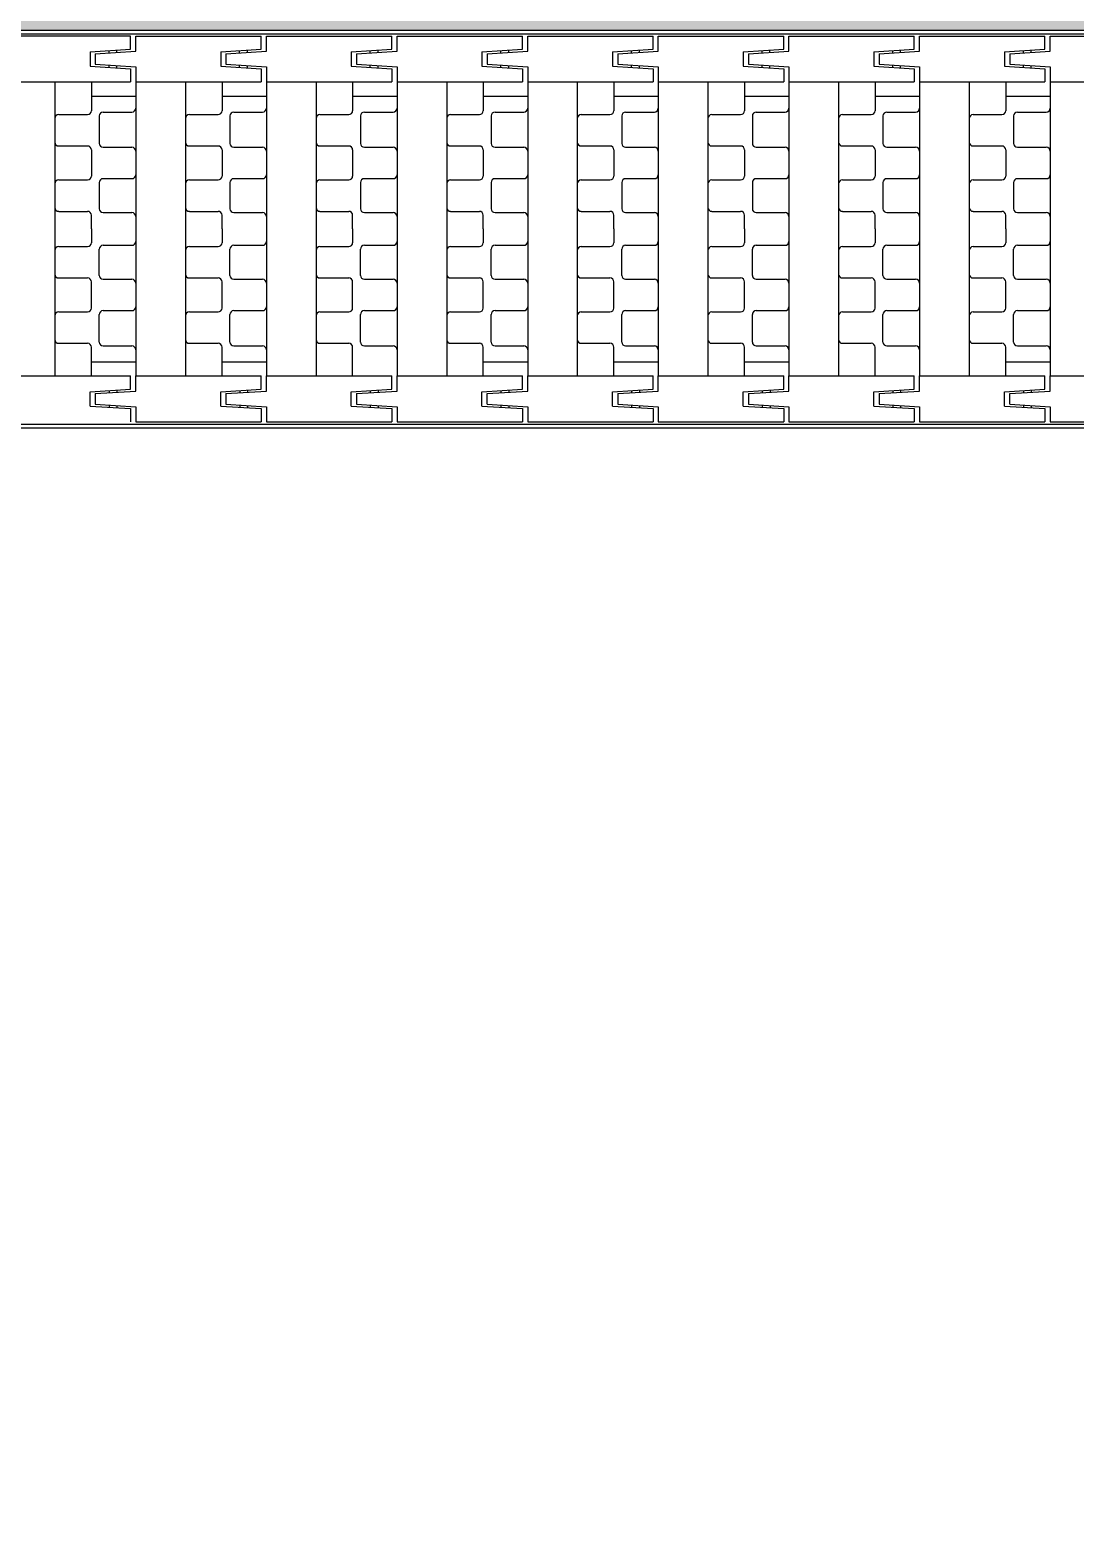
# Model space of a CAD drawing. Header units: millimetres. Extents: x 4003075 to 5615882, y 1445368 to 2591247.
# Drawn here: x 5358103 to 5358628, y 2466413 to 2467168 of the extents above; entities that cross this region are included whole.
import ezdxf

# ---------------------------------------------------------------- set-up
doc = ezdxf.new("R2010")
doc.units = ezdxf.units.MM
doc.layers.add('A_Text', color=3, linetype='Continuous')
doc.layers.add('XR-평면도$0$A-ELEV-PATT', color=9, linetype='Continuous')
doc.layers.add('XR-평면도$0$A-CNTL', color=9, linetype='Continuous', lineweight=15)
doc.layers.add('XR-평면도$0$A-ELEV-LIN3', color=9, linetype='Continuous', lineweight=18)
doc.styles.add('돋움', font='')
doc.styles.get('돋움').set_extended_font_data('DotumChe')

# ---------------------------------------------------------------- blocks, each defined once
blk = doc.blocks.new('XR-평면도$0$무소음트렌치')
at = {"layer": 'XR-평면도$0$A-ELEV-LIN3'}
for p, q in [((0, 200), (7800, 200)), ((1.97, 198.03), (7798.03, 198.03)), ((2778.32, 196.88), (2715.27, 196.88)), ((2778.32, 190.31), (2778.32, 196.88)), ((2780.95, 189.32), (2780.95, 196.88)), ((2780.95, 196.88), (2844, 196.88)), ((2844, 190.31), (2844, 196.88)), ((2846.63, 196.88), (2909.69, 196.88)), ((2846.63, 189.32), (2846.63, 196.88)), ((2909.69, 190.31), (2909.69, 196.88)), ((2912.31, 189.32), (2912.31, 196.88)), ((2912.31, 196.88), (2975.37, 196.88)), ((2975.37, 190.31), (2975.37, 196.88)), ((2977.99, 189.32), (2977.99, 196.88)), ((2977.99, 196.88), (3041.05, 196.88)), ((3041.05, 190.31), (3041.05, 196.88)), ((3043.68, 189.32), (3043.68, 196.88)), ((3043.68, 196.88), (3106.73, 196.88)), ((3106.73, 190.31), (3106.73, 196.88)), ((3109.36, 196.88), (3172.41, 196.88)), ((3109.36, 189.32), (3109.36, 196.88)), ((3172.41, 190.31), (3172.41, 196.88)), ((3175.04, 189.32), (3175.04, 196.88)), ((3175.04, 196.88), (3238.09, 196.88)), ((3238.09, 190.31), (3238.09, 196.88)), ((3240.72, 189.32), (3240.72, 196.88)), ((3240.72, 196.88), (3303.77, 196.88)), ((2757.96, 189), (2778.32, 190.31)), ((2757.96, 189), (2757.96, 181.77)), ((2760.59, 188.01), (2780.95, 189.32)), ((2767.47, 188.45), (2767.47, 189.61)), ((2771.41, 188.71), (2771.41, 189.86)), ((2823.64, 189), (2844, 190.31)), ((2823.64, 189), (2823.64, 181.77)), ((2826.27, 188.01), (2846.63, 189.32)), ((2833.15, 188.45), (2833.15, 189.61)), ((2837.09, 188.71), (2837.09, 189.86)), ((2889.32, 189), (2909.69, 190.31)), ((2889.32, 189), (2889.32, 181.77)), ((2891.95, 188.01), (2912.31, 189.32)), ((2898.83, 188.45), (2898.83, 189.61)), ((2902.77, 188.71), (2902.77, 189.86)), ((2955.01, 189), (2975.37, 190.31)), ((2955.01, 189), (2955.01, 181.77)), ((2957.63, 188.01), (2977.99, 189.32)), ((2964.51, 188.45), (2964.51, 189.61)), ((2968.46, 188.71), (2968.46, 189.86)), ((3020.69, 189), (3041.05, 190.31)), ((3020.69, 189), (3020.69, 181.77)), ((3023.31, 188.01), (3043.68, 189.32)), ((3030.2, 188.45), (3030.2, 189.61)), ((3034.14, 188.71), (3034.14, 189.86)), ((3086.37, 189), (3106.73, 190.31)), ((3086.37, 189), (3086.37, 181.77)), ((3089, 188.01), (3109.36, 189.32)), ((3095.88, 188.45), (3095.88, 189.61)), ((3099.82, 188.71), (3099.82, 189.86)), ((3152.05, 189), (3172.41, 190.31)), ((3152.05, 189), (3152.05, 181.77)), ((3154.68, 188.01), (3175.04, 189.32)), ((3161.56, 188.45), (3161.56, 189.61)), ((3165.5, 188.71), (3165.5, 189.86)), ((3217.73, 189), (3238.09, 190.31)), ((3217.73, 189), (3217.73, 181.77)), ((3220.36, 188.01), (3240.72, 189.32)), ((3227.24, 188.45), (3227.24, 189.61)), ((3231.18, 188.71), (3231.18, 189.86)), ((2757.96, 181.77), (2778.32, 180.46)), ((2760.59, 188.01), (2760.59, 182.76)), ((2760.59, 182.76), (2780.95, 181.44)), ((2767.47, 181.16), (2767.47, 182.31)), ((2771.41, 180.9), (2771.41, 182.06)), ((2780.95, 181.44), (2780.95, 173.89)), ((2823.64, 181.77), (2844, 180.46)), ((2826.27, 188.01), (2826.27, 182.76)), ((2826.27, 182.76), (2846.63, 181.44)), ((2833.15, 181.16), (2833.15, 182.31)), ((2837.09, 180.9), (2837.09, 182.06)), ((2846.63, 181.44), (2846.63, 173.89)), ((2889.32, 181.77), (2909.69, 180.46)), ((2891.95, 188.01), (2891.95, 182.76)), ((2891.95, 182.76), (2912.31, 181.44)), ((2898.83, 181.16), (2898.83, 182.31)), ((2902.77, 180.9), (2902.77, 182.06)), ((2912.31, 181.44), (2912.31, 173.89)), ((2955.01, 181.77), (2975.37, 180.46)), ((2957.63, 188.01), (2957.63, 182.76)), ((2957.63, 182.76), (2977.99, 181.44)), ((2964.51, 181.16), (2964.51, 182.31)), ((2968.46, 180.9), (2968.46, 182.06)), ((2977.99, 181.44), (2977.99, 173.89)), ((3020.69, 181.77), (3041.05, 180.46)), ((3023.31, 188.01), (3023.31, 182.76)), ((3023.31, 182.76), (3043.68, 181.44)), ((3030.2, 181.16), (3030.2, 182.31)), ((3034.14, 180.9), (3034.14, 182.06)), ((3043.68, 181.44), (3043.68, 173.89)), ((3086.37, 181.77), (3106.73, 180.46)), ((3089, 188.01), (3089, 182.76)), ((3089, 182.76), (3109.36, 181.44)), ((3095.88, 181.16), (3095.88, 182.31)), ((3099.82, 180.9), (3099.82, 182.06)), ((3109.36, 181.44), (3109.36, 173.89)), ((3152.05, 181.77), (3172.41, 180.46)), ((3154.68, 188.01), (3154.68, 182.76)), ((3154.68, 182.76), (3175.04, 181.44)), ((3161.56, 181.16), (3161.56, 182.31)), ((3165.5, 180.9), (3165.5, 182.06)), ((3175.04, 181.44), (3175.04, 173.89)), ((3217.73, 181.77), (3238.09, 180.46)), ((3220.36, 188.01), (3220.36, 182.76)), ((3220.36, 182.76), (3240.72, 181.44)), ((3227.24, 181.16), (3227.24, 182.31)), ((3231.18, 180.9), (3231.18, 182.06)), ((3240.72, 181.44), (3240.72, 173.89)), ((2715.27, 173.89), (2778.32, 173.89)), ((2740.23, 173.89), (2740.23, 26.11)), ((2758.62, 173.89), (2758.62, 159.44)), ((2778.32, 180.46), (2778.32, 173.89)), ((2780.95, 173.89), (2780.95, 26.11)), ((2780.95, 173.89), (2844, 173.89)), ((2805.91, 173.89), (2805.91, 26.11)), ((2824.3, 173.89), (2824.3, 159.44)), ((2844, 180.46), (2844, 173.89)), ((2846.63, 173.89), (2846.63, 26.11)), ((2846.63, 173.89), (2909.69, 173.89)), ((2871.59, 173.89), (2871.59, 26.11)), ((2889.98, 173.89), (2889.98, 159.44)), ((2909.69, 180.46), (2909.69, 173.89)), ((2912.31, 173.89), (2912.31, 26.11)), ((2912.31, 173.89), (2975.37, 173.89)), ((2937.27, 173.89), (2937.27, 26.11)), ((2955.66, 173.89), (2955.66, 159.44)), ((2975.37, 180.46), (2975.37, 173.89)), ((2977.99, 173.89), (2977.99, 26.11)), ((2977.99, 173.89), (3041.05, 173.89)), ((3002.95, 173.89), (3002.95, 26.11)), ((3021.34, 173.89), (3021.34, 159.44)), ((3041.05, 180.46), (3041.05, 173.89)), ((3043.68, 173.89), (3043.68, 26.11)), ((3043.68, 173.89), (3106.73, 173.89)), ((3068.63, 173.89), (3068.63, 26.11)), ((3087.02, 173.89), (3087.02, 159.44)), ((3106.73, 180.46), (3106.73, 173.89)), ((3109.36, 173.89), (3109.36, 26.11)), ((3109.36, 173.89), (3172.41, 173.89)), ((3134.32, 173.89), (3134.32, 26.11)), ((3152.71, 173.89), (3152.71, 159.44)), ((3172.41, 180.46), (3172.41, 173.89)), ((3175.04, 173.89), (3175.04, 26.11)), ((3175.04, 173.89), (3238.09, 173.89)), ((3200, 173.89), (3200, 26.11)), ((3218.39, 173.89), (3218.39, 159.44)), ((3238.09, 180.46), (3238.09, 173.89)), ((3240.72, 173.89), (3240.72, 26.11)), ((3240.72, 173.89), (3303.77, 173.89)), ((2758.62, 166.83), (2780.95, 166.83)), ((2824.3, 166.83), (2846.63, 166.83)), ((2889.98, 166.83), (2912.31, 166.83)), ((2955.66, 166.83), (2977.99, 166.83)), ((3021.34, 166.83), (3043.68, 166.83)), ((3087.02, 166.83), (3109.36, 166.83)), ((3152.71, 166.83), (3175.04, 166.83)), ((3218.39, 166.83), (3240.72, 166.83)), ((2764.53, 158.78), (2778.98, 158.78)), ((2830.21, 158.78), (2844.66, 158.78)), ((2895.89, 158.78), (2910.34, 158.78)), ((2961.57, 158.78), (2976.02, 158.78)), ((3027.25, 158.78), (3041.7, 158.78)), ((3092.94, 158.78), (3107.39, 158.78)), ((3158.62, 158.78), (3173.07, 158.78)), ((3224.3, 158.78), (3238.75, 158.78)), ((2742.2, 157.47), (2756.65, 157.47)), ((2762.56, 156.81), (2762.56, 143.02)), ((2807.88, 157.47), (2822.33, 157.47)), ((2828.24, 156.81), (2828.24, 143.02)), ((2873.56, 157.47), (2888.01, 157.47)), ((2893.92, 156.81), (2893.92, 143.02)), ((2939.24, 157.47), (2953.69, 157.47)), ((2959.6, 156.81), (2959.6, 143.02)), ((3004.92, 157.47), (3019.37, 157.47)), ((3025.28, 156.81), (3025.28, 143.02)), ((3070.6, 157.47), (3085.05, 157.47)), ((3090.97, 156.81), (3090.97, 143.02)), ((3136.29, 157.47), (3150.74, 157.47)), ((3156.65, 156.81), (3156.65, 143.02)), ((3201.97, 157.47), (3216.42, 157.47)), ((3222.33, 156.81), (3222.33, 143.02)), ((2742.2, 141.71), (2756.65, 141.71)), ((2758.62, 139.73), (2758.62, 126.6)), ((2764.53, 141.05), (2778.98, 141.05)), ((2807.88, 141.71), (2822.33, 141.71)), ((2824.3, 139.73), (2824.3, 126.6)), ((2830.21, 141.05), (2844.66, 141.05)), ((2873.56, 141.71), (2888.01, 141.71)), ((2889.98, 139.73), (2889.98, 126.6)), ((2895.89, 141.05), (2910.34, 141.05)), ((2939.24, 141.71), (2953.69, 141.71)), ((2955.66, 139.73), (2955.66, 126.6)), ((2961.57, 141.05), (2976.02, 141.05)), ((3004.92, 141.71), (3019.37, 141.71)), ((3021.34, 139.73), (3021.34, 126.6)), ((3027.25, 141.05), (3041.7, 141.05)), ((3070.6, 141.71), (3085.05, 141.71)), ((3087.02, 139.73), (3087.02, 126.6)), ((3092.94, 141.05), (3107.39, 141.05)), ((3136.29, 141.71), (3150.74, 141.71)), ((3152.71, 139.73), (3152.71, 126.6)), ((3158.62, 141.05), (3173.07, 141.05)), ((3201.97, 141.71), (3216.42, 141.71)), ((3218.39, 139.73), (3218.39, 126.6)), ((3224.3, 141.05), (3238.75, 141.05)), ((2742.2, 124.63), (2756.65, 124.63)), ((2762.56, 123.31), (2762.56, 110.18)), ((2764.53, 125.29), (2778.98, 125.29)), ((2807.88, 124.63), (2822.33, 124.63)), ((2828.24, 123.31), (2828.24, 110.18)), ((2830.21, 125.29), (2844.66, 125.29)), ((2873.56, 124.63), (2888.01, 124.63)), ((2893.92, 123.31), (2893.92, 110.18)), ((2895.89, 125.29), (2910.34, 125.29)), ((2939.24, 124.63), (2953.69, 124.63)), ((2959.6, 123.31), (2959.6, 110.18)), ((2961.57, 125.29), (2976.02, 125.29)), ((3004.92, 124.63), (3019.37, 124.63)), ((3025.28, 123.31), (3025.28, 110.18)), ((3027.25, 125.29), (3041.7, 125.29)), ((3070.6, 124.63), (3085.05, 124.63)), ((3090.97, 123.31), (3090.97, 110.18)), ((3092.94, 125.29), (3107.39, 125.29)), ((3136.29, 124.63), (3150.74, 124.63)), ((3156.65, 123.31), (3156.65, 110.18)), ((3158.62, 125.29), (3173.07, 125.29)), ((3201.97, 124.63), (3216.42, 124.63)), ((3222.33, 123.31), (3222.33, 110.18)), ((3224.3, 125.29), (3238.75, 125.29)), ((2742.2, 108.86), (2756.65, 108.86)), ((2758.62, 100), (2758.62, 106.89)), ((2764.53, 108.21), (2778.98, 108.21)), ((2807.88, 108.86), (2822.33, 108.86)), ((2824.3, 100), (2824.3, 106.89)), ((2830.21, 108.21), (2844.66, 108.21)), ((2873.56, 108.86), (2888.01, 108.86)), ((2889.98, 100), (2889.98, 106.89)), ((2895.89, 108.21), (2910.34, 108.21)), ((2939.24, 108.86), (2953.69, 108.86)), ((2955.66, 100), (2955.66, 106.89)), ((2961.57, 108.21), (2976.02, 108.21)), ((3004.92, 108.86), (3019.37, 108.86)), ((3021.34, 100), (3021.34, 106.89)), ((3027.25, 108.21), (3041.7, 108.21)), ((3070.6, 108.86), (3085.05, 108.86)), ((3087.02, 100), (3087.02, 106.89)), ((3092.94, 108.21), (3107.39, 108.21)), ((3136.29, 108.86), (3150.74, 108.86)), ((3152.71, 100), (3152.71, 106.89)), ((3158.62, 108.21), (3173.07, 108.21)), ((3201.97, 108.86), (3216.42, 108.86)), ((3218.39, 100), (3218.39, 106.89)), ((3224.3, 108.21), (3238.75, 108.21)), ((2758.62, 100), (2758.62, 93.1)), ((2824.3, 100), (2824.3, 93.1)), ((2889.98, 100), (2889.98, 93.1)), ((2955.66, 100), (2955.66, 93.1)), ((3021.34, 100), (3021.34, 93.1)), ((3087.02, 100), (3087.02, 93.1)), ((3152.71, 100), (3152.71, 93.1)), ((3218.39, 100), (3218.39, 93.1)), ((2742.2, 91.13), (2756.65, 91.13)), ((2764.53, 91.79), (2778.98, 91.79)), ((2807.88, 91.13), (2822.33, 91.13)), ((2830.21, 91.79), (2844.66, 91.79)), ((2873.56, 91.13), (2888.01, 91.13)), ((2895.89, 91.79), (2910.34, 91.79)), ((2939.24, 91.13), (2953.69, 91.13)), ((2961.57, 91.79), (2976.02, 91.79)), ((3004.92, 91.13), (3019.37, 91.13)), ((3027.25, 91.79), (3041.7, 91.79)), ((3070.6, 91.13), (3085.05, 91.13)), ((3092.94, 91.79), (3107.39, 91.79)), ((3136.29, 91.13), (3150.74, 91.13)), ((3158.62, 91.79), (3173.07, 91.79)), ((3201.97, 91.13), (3216.42, 91.13)), ((3224.3, 91.79), (3238.75, 91.79)), ((2762.56, 76.68), (2762.56, 89.82)), ((2828.24, 76.68), (2828.24, 89.82)), ((2893.92, 76.68), (2893.92, 89.82)), ((2959.6, 76.68), (2959.6, 89.82)), ((3025.28, 76.68), (3025.28, 89.82)), ((3090.97, 76.68), (3090.97, 89.82)), ((3156.65, 76.68), (3156.65, 89.82)), ((3222.33, 76.68), (3222.33, 89.82)), ((2742.2, 75.37), (2756.65, 75.37)), ((2758.62, 60.26), (2758.62, 73.4)), ((2764.53, 74.71), (2778.98, 74.71)), ((2807.88, 75.37), (2822.33, 75.37)), ((2824.3, 60.26), (2824.3, 73.4)), ((2830.21, 74.71), (2844.66, 74.71)), ((2873.56, 75.37), (2888.01, 75.37)), ((2889.98, 60.26), (2889.98, 73.4)), ((2895.89, 74.71), (2910.34, 74.71)), ((2939.24, 75.37), (2953.69, 75.37)), ((2955.66, 60.26), (2955.66, 73.4)), ((2961.57, 74.71), (2976.02, 74.71)), ((3004.92, 75.37), (3019.37, 75.37)), ((3021.34, 60.26), (3021.34, 73.4)), ((3027.25, 74.71), (3041.7, 74.71)), ((3070.6, 75.37), (3085.05, 75.37)), ((3087.02, 60.26), (3087.02, 73.4)), ((3092.94, 74.71), (3107.39, 74.71)), ((3136.29, 75.37), (3150.74, 75.37)), ((3152.71, 60.26), (3152.71, 73.4)), ((3158.62, 74.71), (3173.07, 74.71)), ((3201.97, 75.37), (3216.42, 75.37)), ((3218.39, 60.26), (3218.39, 73.4)), ((3224.3, 74.71), (3238.75, 74.71)), ((2742.2, 58.29), (2756.65, 58.29)), ((2762.56, 43.18), (2762.56, 56.98)), ((2764.53, 58.95), (2778.98, 58.95)), ((2807.88, 58.29), (2822.33, 58.29)), ((2828.24, 43.18), (2828.24, 56.98)), ((2830.21, 58.95), (2844.66, 58.95)), ((2873.56, 58.29), (2888.01, 58.29)), ((2893.92, 43.18), (2893.92, 56.98)), ((2895.89, 58.95), (2910.34, 58.95)), ((2939.24, 58.29), (2953.69, 58.29)), ((2959.6, 43.18), (2959.6, 56.98)), ((2961.57, 58.95), (2976.02, 58.95)), ((3004.92, 58.29), (3019.37, 58.29)), ((3025.28, 43.18), (3025.28, 56.98)), ((3027.25, 58.95), (3041.7, 58.95)), ((3070.6, 58.29), (3085.05, 58.29)), ((3090.97, 43.18), (3090.97, 56.98)), ((3092.94, 58.95), (3107.39, 58.95)), ((3136.29, 58.29), (3150.74, 58.29)), ((3156.65, 43.18), (3156.65, 56.98)), ((3158.62, 58.95), (3173.07, 58.95)), ((3201.97, 58.29), (3216.42, 58.29)), ((3222.33, 43.18), (3222.33, 56.98)), ((3224.3, 58.95), (3238.75, 58.95)), ((2742.2, 42.53), (2756.65, 42.53)), ((2758.62, 26.11), (2758.62, 40.56)), ((2764.53, 41.21), (2778.98, 41.21)), ((2807.88, 42.53), (2822.33, 42.53)), ((2824.3, 26.11), (2824.3, 40.56)), ((2830.21, 41.21), (2844.66, 41.21)), ((2873.56, 42.53), (2888.01, 42.53)), ((2889.98, 26.11), (2889.98, 40.56)), ((2895.89, 41.21), (2910.34, 41.21)), ((2939.24, 42.53), (2953.69, 42.53)), ((2955.66, 26.11), (2955.66, 40.56)), ((2961.57, 41.21), (2976.02, 41.21)), ((3004.92, 42.53), (3019.37, 42.53)), ((3021.34, 26.11), (3021.34, 40.56)), ((3027.25, 41.21), (3041.7, 41.21)), ((3070.6, 42.53), (3085.05, 42.53)), ((3087.02, 26.11), (3087.02, 40.56)), ((3092.94, 41.21), (3107.39, 41.21)), ((3136.29, 42.53), (3150.74, 42.53)), ((3152.71, 26.11), (3152.71, 40.56)), ((3158.62, 41.21), (3173.07, 41.21)), ((3201.97, 42.53), (3216.42, 42.53)), ((3218.39, 26.11), (3218.39, 40.56)), ((3224.3, 41.21), (3238.75, 41.21)), ((2758.62, 33.17), (2780.95, 33.17)), ((2824.3, 33.17), (2846.63, 33.17)), ((2955.66, 33.17), (2977.99, 33.17)), ((3021.34, 33.17), (3043.68, 33.17)), ((3087.02, 33.17), (3109.36, 33.17)), ((3218.39, 33.17), (3240.72, 33.17)), ((2715.27, 26.11), (2778.32, 26.11)), ((2778.32, 19.54), (2778.32, 26.11)), ((2780.95, 18.55), (2780.95, 26.11)), ((2780.95, 26.11), (2844, 26.11)), ((2844, 19.54), (2844, 26.11)), ((2846.63, 26.11), (2909.69, 26.11)), ((2846.63, 18.55), (2846.63, 26.11)), ((2909.69, 19.54), (2909.69, 26.11)), ((2912.31, 18.55), (2912.31, 26.11)), ((2912.31, 26.11), (2975.37, 26.11)), ((2975.37, 19.54), (2975.37, 26.11)), ((2977.99, 26.11), (3041.05, 26.11)), ((2977.99, 18.55), (2977.99, 26.11)), ((3041.05, 19.54), (3041.05, 26.11)), ((3043.68, 18.55), (3043.68, 26.11)), ((3043.68, 26.11), (3106.73, 26.11)), ((3106.73, 19.54), (3106.73, 26.11)), ((3109.36, 26.11), (3172.41, 26.11)), ((3109.36, 18.55), (3109.36, 26.11)), ((3172.41, 19.54), (3172.41, 26.11)), ((3175.04, 18.55), (3175.04, 26.11)), ((3175.04, 26.11), (3238.09, 26.11)), ((3238.09, 19.54), (3238.09, 26.11)), ((3240.72, 26.11), (3303.77, 26.11)), ((3240.72, 18.55), (3240.72, 26.11)), ((2757.96, 18.22), (2778.32, 19.54)), ((2757.96, 11), (2757.96, 18.22)), ((2760.59, 17.24), (2780.95, 18.55)), ((2760.59, 17.24), (2760.59, 11.98)), ((2767.5, 18.84), (2767.5, 17.68)), ((2771.44, 19.09), (2771.44, 17.94)), ((2823.64, 18.22), (2844, 19.54)), ((2823.64, 11), (2823.64, 18.22)), ((2826.27, 17.24), (2846.63, 18.55)), ((2826.27, 17.24), (2826.27, 11.98)), ((2833.18, 18.84), (2833.18, 17.68)), ((2837.12, 19.09), (2837.12, 17.94)), ((2889.32, 18.22), (2909.69, 19.54)), ((2889.32, 11), (2889.32, 18.22)), ((2891.95, 17.24), (2912.31, 18.55)), ((2891.95, 17.24), (2891.95, 11.98)), ((2898.86, 18.84), (2898.86, 17.68)), ((2902.8, 19.09), (2902.8, 17.94)), ((2955.01, 18.22), (2975.37, 19.54)), ((2955.01, 11), (2955.01, 18.22)), ((2957.63, 17.24), (2977.99, 18.55)), ((2957.63, 11.98), (2957.63, 17.24)), ((2964.51, 18.84), (2964.51, 17.68)), ((2968.46, 19.09), (2968.46, 17.94)), ((3020.69, 18.22), (3041.05, 19.54)), ((3020.69, 11), (3020.69, 18.22)), ((3023.31, 17.24), (3043.68, 18.55)), ((3023.31, 17.24), (3023.31, 11.98)), ((3030.23, 18.84), (3030.23, 17.68)), ((3034.17, 19.09), (3034.17, 17.94)), ((3086.37, 18.22), (3106.73, 19.54)), ((3086.37, 11), (3086.37, 18.22)), ((3089, 17.24), (3109.36, 18.55)), ((3089, 17.24), (3089, 11.98)), ((3095.91, 18.84), (3095.91, 17.68)), ((3099.85, 19.09), (3099.85, 17.94)), ((3152.05, 18.22), (3172.41, 19.54)), ((3152.05, 11), (3152.05, 18.22)), ((3154.68, 17.24), (3175.04, 18.55)), ((3154.68, 17.24), (3154.68, 11.98)), ((3161.59, 18.84), (3161.59, 17.68)), ((3165.53, 19.09), (3165.53, 17.94)), ((3217.73, 18.22), (3238.09, 19.54)), ((3217.73, 11), (3217.73, 18.22)), ((3220.36, 17.24), (3240.72, 18.55)), ((3220.36, 11.98), (3220.36, 17.24)), ((3227.24, 18.84), (3227.24, 17.68)), ((3231.18, 19.09), (3231.18, 17.94)), ((2757.96, 11), (2778.32, 9.69)), ((2760.59, 11.98), (2780.95, 10.67)), ((2767.5, 11.54), (2767.5, 10.38)), ((2771.44, 11.28), (2771.44, 10.13)), ((2778.32, 9.69), (2778.32, 3.12)), ((2780.95, 10.67), (2780.95, 3.12)), ((2823.64, 11), (2844, 9.69)), ((2826.27, 11.98), (2846.63, 10.67)), ((2833.18, 11.54), (2833.18, 10.38)), ((2837.12, 11.28), (2837.12, 10.13)), ((2844, 9.69), (2844, 3.12)), ((2846.63, 10.67), (2846.63, 3.12)), ((2889.32, 11), (2909.69, 9.69)), ((2891.95, 11.98), (2912.31, 10.67)), ((2898.86, 11.54), (2898.86, 10.38)), ((2902.8, 11.28), (2902.8, 10.13)), ((2909.69, 9.69), (2909.69, 3.12)), ((2912.31, 10.67), (2912.31, 3.12)), ((2955.01, 11), (2975.37, 9.69)), ((2957.63, 11.98), (2977.99, 10.67)), ((2964.51, 11.54), (2964.51, 10.39)), ((2968.46, 11.29), (2968.46, 10.13)), ((2975.37, 9.69), (2975.37, 3.12)), ((2977.99, 10.67), (2977.99, 3.12)), ((3020.69, 11), (3041.05, 9.69)), ((3023.31, 11.98), (3043.68, 10.67)), ((3030.23, 11.54), (3030.23, 10.38)), ((3034.17, 11.28), (3034.17, 10.13)), ((3041.05, 9.69), (3041.05, 3.12)), ((3043.68, 10.67), (3043.68, 3.12)), ((3086.37, 11), (3106.73, 9.69)), ((3089, 11.98), (3109.36, 10.67)), ((3095.91, 11.54), (3095.91, 10.38)), ((3099.85, 11.28), (3099.85, 10.13)), ((3106.73, 9.69), (3106.73, 3.12)), ((3109.36, 10.67), (3109.36, 3.12)), ((3152.05, 11), (3172.41, 9.69)), ((3154.68, 11.98), (3175.04, 10.67)), ((3161.59, 11.54), (3161.59, 10.38)), ((3165.53, 11.28), (3165.53, 10.13)), ((3172.41, 9.69), (3172.41, 3.12)), ((3175.04, 10.67), (3175.04, 3.12)), ((3217.73, 11), (3238.09, 9.69)), ((3220.36, 11.98), (3240.72, 10.67)), ((3227.24, 11.54), (3227.24, 10.39)), ((3231.18, 11.29), (3231.18, 10.13)), ((3238.09, 9.69), (3238.09, 3.12)), ((3240.72, 10.67), (3240.72, 3.12)), ((1.97, 1.97), (7798.03, 1.97)), ((2780.95, 3.12), (2844, 3.12)), ((2846.63, 3.12), (2909.69, 3.12)), ((2912.31, 3.12), (2975.37, 3.12)), ((2977.99, 3.12), (3041.05, 3.12)), ((3043.68, 3.12), (3106.73, 3.12)), ((3109.36, 3.12), (3172.41, 3.12)), ((3175.04, 3.12), (3238.09, 3.12)), ((3240.72, 3.12), (3303.77, 3.12)), ((0, 0), (7800, 0))]:
    blk.add_line(p, q, dxfattribs=at)
for centre, start, end in [((2756.65, 159.44), 270, 0), ((2764.53, 156.81), 90, 180), ((2778.98, 160.75), 270, 0), ((2822.33, 159.44), 270, 0), ((2830.21, 156.81), 90, 180), ((2844.66, 160.75), 270, 0), ((2888.01, 159.44), 270, 0), ((2895.89, 156.81), 90, 180), ((2910.34, 160.75), 270, 0), ((2953.69, 159.44), 270, 0), ((2961.57, 156.81), 90, 180), ((2976.02, 160.75), 270, 0), ((3019.37, 159.44), 270, 0), ((3027.25, 156.81), 90, 180), ((3041.7, 160.75), 270, 0), ((3085.05, 159.44), 270, 0), ((3092.94, 156.81), 90, 180), ((3107.39, 160.75), 270, 0), ((3150.74, 159.44), 270, 0), ((3158.62, 156.81), 90, 180), ((3173.07, 160.75), 270, 0), ((3216.42, 159.44), 270, 0), ((3224.3, 156.81), 90, 180), ((3238.75, 160.75), 270, 0), ((2742.2, 155.5), 90, 180), ((2807.88, 155.5), 90, 180), ((2873.56, 155.5), 90, 180), ((2939.24, 155.5), 90, 180), ((3004.92, 155.5), 90, 180), ((3070.6, 155.5), 90, 180), ((3136.29, 155.5), 90, 180), ((3201.97, 155.5), 90, 180), ((2742.2, 143.68), 180, 270), ((2807.88, 143.68), 180, 270), ((2873.56, 143.68), 180, 270), ((2939.24, 143.68), 180, 270), ((3004.92, 143.68), 180, 270), ((3070.6, 143.68), 180, 270), ((3136.29, 143.68), 180, 270), ((3201.97, 143.68), 180, 270), ((2756.65, 139.73), 0, 90), ((2764.53, 143.02), 180, 270), ((2778.98, 139.08), 0, 90), ((2822.33, 139.73), 0, 90), ((2830.21, 143.02), 180, 270), ((2844.66, 139.08), 0, 90), ((2888.01, 139.73), 0, 90), ((2895.89, 143.02), 180, 270), ((2910.34, 139.08), 0, 90), ((2953.69, 139.73), 0, 90), ((2961.57, 143.02), 180, 270), ((2976.02, 139.08), 0, 90), ((3019.37, 139.73), 0, 90), ((3027.25, 143.02), 180, 270), ((3041.7, 139.08), 0, 90), ((3085.05, 139.73), 0, 90), ((3092.94, 143.02), 180, 270), ((3107.39, 139.08), 0, 90), ((3150.74, 139.73), 0, 90), ((3158.62, 143.02), 180, 270), ((3173.07, 139.08), 0, 90), ((3216.42, 139.73), 0, 90), ((3224.3, 143.02), 180, 270), ((3238.75, 139.08), 0, 90), ((2742.2, 122.66), 90, 180), ((2756.65, 126.6), 270, 0), ((2764.53, 123.31), 90, 180), ((2778.98, 127.26), 270, 0), ((2807.88, 122.66), 90, 180), ((2822.33, 126.6), 270, 0), ((2830.21, 123.31), 90, 180), ((2844.66, 127.26), 270, 0), ((2873.56, 122.66), 90, 180), ((2888.01, 126.6), 270, 0), ((2895.89, 123.31), 90, 180), ((2910.34, 127.26), 270, 0), ((2939.24, 122.66), 90, 180), ((2953.69, 126.6), 270, 0), ((2961.57, 123.31), 90, 180), ((2976.02, 127.26), 270, 0), ((3004.92, 122.66), 90, 180), ((3019.37, 126.6), 270, 0), ((3027.25, 123.31), 90, 180), ((3041.7, 127.26), 270, 0), ((3070.6, 122.66), 90, 180), ((3085.05, 126.6), 270, 0), ((3092.94, 123.31), 90, 180), ((3107.39, 127.26), 270, 0), ((3136.29, 122.66), 90, 180), ((3150.74, 126.6), 270, 0), ((3158.62, 123.31), 90, 180), ((3173.07, 127.26), 270, 0), ((3201.97, 122.66), 90, 180), ((3216.42, 126.6), 270, 0), ((3224.3, 123.31), 90, 180), ((3238.75, 127.26), 270, 0), ((2742.2, 110.84), 180, 270), ((2756.65, 106.89), 0, 90), ((2764.53, 110.18), 180, 270), ((2778.98, 106.24), 0, 90), ((2807.88, 110.84), 180, 270), ((2822.33, 106.89), 0, 90), ((2830.21, 110.18), 180, 270), ((2844.66, 106.24), 0, 90), ((2873.56, 110.84), 180, 270), ((2888.01, 106.89), 0, 90), ((2895.89, 110.18), 180, 270), ((2910.34, 106.24), 0, 90), ((2939.24, 110.84), 180, 270), ((2953.69, 106.89), 0, 90), ((2961.57, 110.18), 180, 270), ((2976.02, 106.24), 0, 90), ((3004.92, 110.84), 180, 270), ((3019.37, 106.89), 0, 90), ((3027.25, 110.18), 180, 270), ((3041.7, 106.24), 0, 90), ((3070.6, 110.84), 180, 270), ((3085.05, 106.89), 0, 90), ((3092.94, 110.18), 180, 270), ((3107.39, 106.24), 0, 90), ((3136.29, 110.84), 180, 270), ((3150.74, 106.89), 0, 90), ((3158.62, 110.18), 180, 270), ((3173.07, 106.24), 0, 90), ((3201.97, 110.84), 180, 270), ((3216.42, 106.89), 0, 90), ((3224.3, 110.18), 180, 270), ((3238.75, 106.24), 0, 90), ((2742.2, 89.16), 90, 180), ((2756.65, 93.1), 270, 0), ((2764.53, 89.82), 90, 180), ((2778.98, 93.76), 270, 0), ((2807.88, 89.16), 90, 180), ((2822.33, 93.1), 270, 0), ((2830.21, 89.82), 90, 180), ((2844.66, 93.76), 270, 0), ((2873.56, 89.16), 90, 180), ((2888.01, 93.1), 270, 0), ((2895.89, 89.82), 90, 180), ((2910.34, 93.76), 270, 0), ((2939.24, 89.16), 90, 180), ((2953.69, 93.1), 270, 0), ((2961.57, 89.82), 90, 180), ((2976.02, 93.76), 270, 0), ((3004.92, 89.16), 90, 180), ((3019.37, 93.1), 270, 0), ((3027.25, 89.82), 90, 180), ((3041.7, 93.76), 270, 0), ((3070.6, 89.16), 90, 180), ((3085.05, 93.1), 270, 0), ((3092.94, 89.82), 90, 180), ((3107.39, 93.76), 270, 0), ((3136.29, 89.16), 90, 180), ((3150.74, 93.1), 270, 0), ((3158.62, 89.82), 90, 180), ((3173.07, 93.76), 270, 0), ((3201.97, 89.16), 90, 180), ((3216.42, 93.1), 270, 0), ((3224.3, 89.82), 90, 180), ((3238.75, 93.76), 270, 0), ((2742.2, 77.34), 180, 270), ((2764.53, 76.68), 180, 270), ((2807.88, 77.34), 180, 270), ((2830.21, 76.68), 180, 270), ((2873.56, 77.34), 180, 270), ((2895.89, 76.68), 180, 270), ((2939.24, 77.34), 180, 270), ((2961.57, 76.68), 180, 270), ((3004.92, 77.34), 180, 270), ((3027.25, 76.68), 180, 270), ((3070.6, 77.34), 180, 270), ((3092.94, 76.68), 180, 270), ((3136.29, 77.34), 180, 270), ((3158.62, 76.68), 180, 270), ((3201.97, 77.34), 180, 270), ((3224.3, 76.68), 180, 270), ((2756.65, 73.4), 0, 90), ((2778.98, 72.74), 0, 90), ((2822.33, 73.4), 0, 90), ((2844.66, 72.74), 0, 90), ((2888.01, 73.4), 0, 90), ((2910.34, 72.74), 0, 90), ((2953.69, 73.4), 0, 90), ((2976.02, 72.74), 0, 90), ((3019.37, 73.4), 0, 90), ((3041.7, 72.74), 0, 90), ((3085.05, 73.4), 0, 90), ((3107.39, 72.74), 0, 90), ((3150.74, 73.4), 0, 90), ((3173.07, 72.74), 0, 90), ((3216.42, 73.4), 0, 90), ((3238.75, 72.74), 0, 90), ((2778.98, 60.92), 270, 0), ((2844.66, 60.92), 270, 0), ((2910.34, 60.92), 270, 0), ((2976.02, 60.92), 270, 0), ((3041.7, 60.92), 270, 0), ((3107.39, 60.92), 270, 0), ((3173.07, 60.92), 270, 0), ((3238.75, 60.92), 270, 0), ((2742.2, 56.32), 90, 180), ((2756.65, 60.26), 270, 0), ((2764.53, 56.98), 90, 180), ((2807.88, 56.32), 90, 180), ((2822.33, 60.26), 270, 0), ((2830.21, 56.98), 90, 180), ((2873.56, 56.32), 90, 180), ((2888.01, 60.26), 270, 0), ((2895.89, 56.98), 90, 180), ((2939.24, 56.32), 90, 180), ((2953.69, 60.26), 270, 0), ((2961.57, 56.98), 90, 180), ((3004.92, 56.32), 90, 180), ((3019.37, 60.26), 270, 0), ((3027.25, 56.98), 90, 180), ((3070.6, 56.32), 90, 180), ((3085.05, 60.26), 270, 0), ((3092.94, 56.98), 90, 180), ((3136.29, 56.32), 90, 180), ((3150.74, 60.26), 270, 0), ((3158.62, 56.98), 90, 180), ((3201.97, 56.32), 90, 180), ((3216.42, 60.26), 270, 0), ((3224.3, 56.98), 90, 180), ((2742.2, 44.5), 180, 270), ((2756.65, 40.56), 0, 90), ((2764.53, 43.18), 180, 270), ((2778.98, 39.24), 0, 90), ((2807.88, 44.5), 180, 270), ((2822.33, 40.56), 0, 90), ((2830.21, 43.18), 180, 270), ((2844.66, 39.24), 0, 90), ((2873.56, 44.5), 180, 270), ((2888.01, 40.56), 0, 90), ((2895.89, 43.18), 180, 270), ((2910.34, 39.24), 0, 90), ((2939.24, 44.5), 180, 270), ((2953.69, 40.56), 0, 90), ((2961.57, 43.18), 180, 270), ((2976.02, 39.24), 0, 90), ((3004.92, 44.5), 180, 270), ((3019.37, 40.56), 0, 90), ((3027.25, 43.18), 180, 270), ((3041.7, 39.24), 0, 90), ((3070.6, 44.5), 180, 270), ((3085.05, 40.56), 0, 90), ((3092.94, 43.18), 180, 270), ((3107.39, 39.24), 0, 90), ((3136.29, 44.5), 180, 270), ((3150.74, 40.56), 0, 90), ((3158.62, 43.18), 180, 270), ((3173.07, 39.24), 0, 90), ((3201.97, 44.5), 180, 270), ((3216.42, 40.56), 0, 90), ((3224.3, 43.18), 180, 270), ((3238.75, 39.24), 0, 90)]:
    blk.add_arc(centre, 1.97, start, end, dxfattribs=at)
blk = doc.blocks.new('XR-평면도$0$RAMP_내려감(기준층) (220802)')
at = {"layer": 'XR-평면도$0$A-ELEV-PATT'}
h = blk.add_hatch(dxfattribs=at)
h.set_pattern_fill('HEX', color=256, scale=100, angle=135)
h.set_pattern_definition([(135, (-1188188.16, -722710.9), (-388.8564, -388.8564), [317.5, -635]), (255, (-1188188.16, -722710.9), (531.18773, -142.33132), [317.5, -635]), (195, (-1188412.67, -722486.4), (142.33132, -531.18773), [317.5, -635])])
edge = h.paths.add_edge_path()
edge.add_arc((0, -15000), 12100, 540, 542.368269)
edge.add_line((-12089.67, -15500), (-19900, -15500))
edge.add_line((-19900, -15500), (-19900, 15000))
edge.add_arc((0, 15000), 19900, 0, 180, ccw=False)
edge.add_line((19900, 15000), (19900, -15500))
edge.add_line((19900, -15500), (12089.67, -15500))
edge.add_arc((0, -15000), 12100, 717.631731, 720)
edge.add_line((12100, -15000), (12100, 15000))
edge.add_arc((0, 15000), 12100, 360, 540)
edge.add_line((-12100, 15000), (-12100, -15000))
at = {"layer": 'XR-평면도$0$A-CNTL', "ltscale": 300}
blk.add_lwpolyline([(-20700, 15000), (-20700, -15000, 0.414214), (0, -35700, 0.414214), (20700, -15000), (20700, 15000, 0.414214), (0, 35700, 0.414214)], format="xyb", close=True, dxfattribs=at)
at = {"layer": 'XR-평면도$0$A-ELEV-LIN3'}
blk.add_lwpolyline([(-19700, -15700), (-12280.07, -15700, 0.397632), (0, -27300, 0.397632), (12280.07, -15700), (19700, -15700), (19700, -34700), (-19700, -34700)], format="xyb", close=True, dxfattribs=at)
blk.add_blockref('XR-평면도$0$무소음트렌치', (12100, -15700), dxfattribs=at)

msp = doc.modelspace()

# ---------------------------------------------------------------- block references
msp.add_blockref('XR-평면도$0$RAMP_내려감(기준층) (220802)', (5343275.04, 2482667.56))

# ---------------------------------------------------------------- texts
at = {"layer": 'A_Text', "color": 3, "insert": (5345840.26, 2466895.45), "char_height": 1500, "attachment_point": 1, "style": '돋움'}
msp.add_mtext_dynamic_manual_height_columns('#8\\P면    적 : 726M2\\P측정횟수 : 6회\\P측정길이 : 20.1M', width=21611.5028, gutter_width=7500, heights=[10868.51], dxfattribs=at)

doc.saveas('drawing.dxf')
